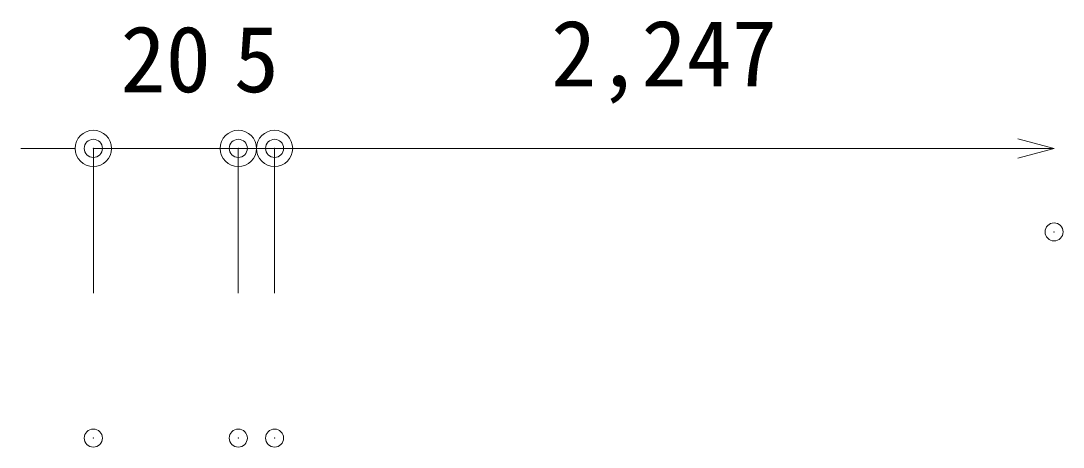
# Model space of a CAD drawing. Units: millimetres on the paper. Extents: x -420 to 420, y -297 to 297.
# Drawn here: x -298.5 to -269.74, y -25.12 to -13.35 of the extents above; entities that cross this region are included whole.
import ezdxf
from ezdxf.enums import TextEntityAlignment as Align

# ---------------------------------------------------------------- set-up
doc = ezdxf.new("R2010")
doc.units = ezdxf.units.MM
doc.header["$PDMODE"] = 32
doc.header["$PDSIZE"] = 0.5
for name, color, linetype, lineweight in [('0-0_0', 7, 'Continuous', 5), ('0-1_Defpoints', 7, 'Continuous', 18), ('0-7_0-A11-寸法_詳細', 5, 'Continuous', 18)]:
    doc.layers.add(name, color=color, linetype=linetype, lineweight=lineweight)
doc.styles.add('ＭＳ ゴシック', font='')
doc.styles.get('ＭＳ ゴシック').set_extended_font_data('MS Gothic')

# ---------------------------------------------------------------- blocks, each defined once
blk = doc.blocks.new('_Dot')
at = {"layer": '0-0_0'}
blk.add_line((-0.5, 0), (-1, 0), dxfattribs=at)
for radius in [0.5, 0.25]:
    blk.add_circle((0, 0), radius, dxfattribs=at)
blk = doc.blocks.new('D18')
at = {"layer": '0-1_Defpoints'}
for p in [(127.999, 280.131), (127.999, 272.131), (128.999, 272.131)]:
    blk.add_point(p, dxfattribs=at)
at = {"layer": '0-7_0-A11-寸法_詳細'}
for p, q in [((126.999, 280.131), (125.999, 280.131)), ((127.999, 276.131), (127.999, 280.131)), ((128.999, 280.131), (127.999, 280.131)), ((128.999, 276.131), (128.999, 280.131)), ((129.999, 280.131), (130.999, 280.131))]:
    blk.add_line(p, q, dxfattribs=at)
blk.add_blockref('_Dot', (127.999, 280.131), dxfattribs=at)
at = {"layer": '0-7_0-A11-寸法_詳細', "rotation": 180}
blk.add_blockref('_Dot', (128.999, 280.131), dxfattribs=at)
at = {"layer": '0-7_0-A11-寸法_詳細', "color": 7, "style": 'ＭＳ ゴシック'}
blk.add_text('5', height=1.833, dxfattribs=at).set_placement((127.874, 281.132), align=Align.BOTTOM_LEFT)
blk = doc.blocks.new('_Open30')
at = {"layer": '0-0_0'}
blk.add_line((0, 0), (-1, 0), dxfattribs=at)
blk.add_lwpolyline([(-1, 0.2679), (0, 0), (-1, -0.2679)], dxfattribs=at)
blk = doc.blocks.new('D19')
at = {"layer": '0-1_Defpoints'}
for p in [(128.999, 280.131), (150.507, 277.825), (128.999, 272.131)]:
    blk.add_point(p, dxfattribs=at)
at = {"layer": '0-7_0-A11-寸法_詳細'}
for p, q in [((128.999, 276.131), (128.999, 280.131)), ((149.507, 280.131), (129.999, 280.131))]:
    blk.add_line(p, q, dxfattribs=at)
at = {"layer": '0-7_0-A11-寸法_詳細', "rotation": 180}
blk.add_blockref('_Dot', (128.999, 280.131), dxfattribs=at)
at = {"layer": '0-7_0-A11-寸法_詳細'}
blk.add_blockref('_Open30', (150.507, 280.131), dxfattribs=at)
at = {"layer": '0-7_0-A11-寸法_詳細', "color": 7, "style": 'ＭＳ ゴシック'}
blk.add_text('2,247', height=1.833, dxfattribs=at).set_placement((136.628, 281.29), align=Align.BOTTOM_LEFT)
blk = doc.blocks.new('D59')
at = {"layer": '0-1_Defpoints'}
for p in [(123.999, 280.131), (123.999, 272.131), (127.999, 272.131)]:
    blk.add_point(p, dxfattribs=at)
at = {"layer": '0-7_0-A11-寸法_詳細'}
for p, q in [((122.999, 280.131), (121.999, 280.131)), ((123.999, 276.131), (123.999, 280.131)), ((127.999, 280.131), (123.999, 280.131)), ((127.999, 276.131), (127.999, 280.131)), ((128.999, 280.131), (129.999, 280.131))]:
    blk.add_line(p, q, dxfattribs=at)
blk.add_blockref('_Dot', (123.999, 280.131), dxfattribs=at)
at = {"layer": '0-7_0-A11-寸法_詳細', "rotation": 180}
blk.add_blockref('_Dot', (127.999, 280.131), dxfattribs=at)
at = {"layer": '0-7_0-A11-寸法_詳細', "color": 7, "style": 'ＭＳ ゴシック'}
blk.add_text('20', height=1.833, dxfattribs=at).set_placement((124.749, 281.132), align=Align.BOTTOM_LEFT)

msp = doc.modelspace()

# ---------------------------------------------------------------- block references
at = {"layer": '0-7_0-A11-寸法_詳細'}
for name in ['D59', 'D19', 'D18']:
    msp.add_blockref(name, (-420.5, -297), dxfattribs=at)

doc.saveas('drawing.dxf')
